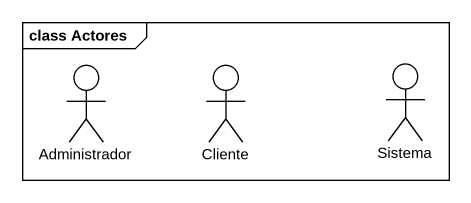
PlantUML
@startuml
mainframe class Actores
actor Administrador
actor Cliente
actor Sistema
@enduml
